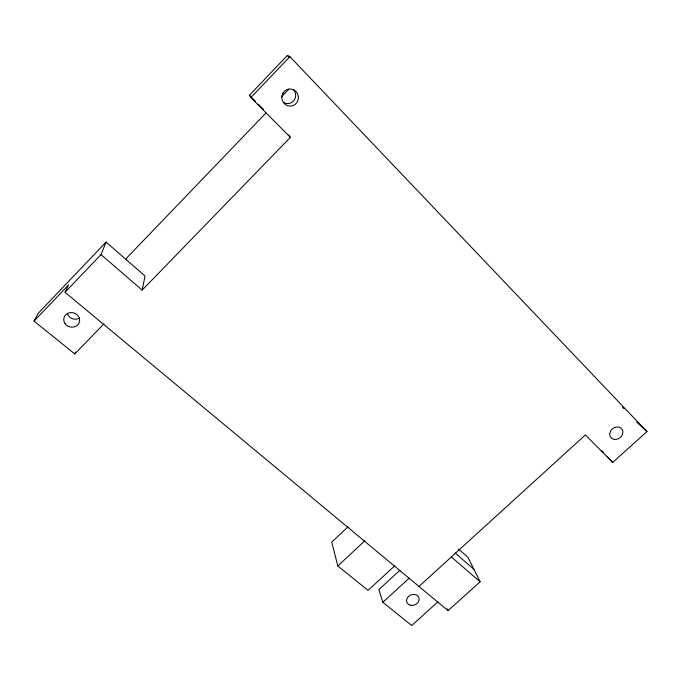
<?xml version="1.0" encoding="UTF-8"?>
<svg xmlns="http://www.w3.org/2000/svg" width="681" height="681" viewBox="0 0 681 681"><rect width="100%" height="100%" fill="white"/><g stroke="black" fill="none" stroke-linecap="round" stroke-linejoin="round"><path stroke-width="1.02" d="M106.074 242.078L101.001 254.583L142.167 290.115L145.044 276.026L106.074 242.078L38.264 313.243L34.05 321.109L74.782 353.941L103.861 323.935M126.24 259.861L126.828 257.861L265.965 112.986M74.782 353.941L75.472 352.043M458.5 549.048L467.992 557.322L480.122 581.778L448.064 610.636L65.027 292.285L68.56 284.922L34.05 321.109M142.167 290.115L290.361 137.375L250.872 97.545L249.433 95.246L287.365 55.467L289.902 56.651L646.95 431.592L612.687 462.442L585.379 434.904L418.968 586.452M65.027 292.285L101.001 254.583M250.872 97.545L289.902 56.651M281.432 96.889L288.787 89.22M348.068 526.805L331.766 542.076L337.793 565.962L368.063 590.367L394.861 565.732M337.793 565.962L364.854 540.782M399.994 570.176L378.857 589.567L382.841 602.276L411.69 625.533L437.977 601.783M382.841 602.276L409.383 578.016M451.358 556.947L480.122 581.778M455.112 552.963L473.925 569.282M636.752 422.092L646.95 431.592M249.433 95.246L255.349 101.214M258.303 104.193L263.479 109.42M601.834 450.805L603.323 452.303M287.365 55.467L288.829 57M622.451 407.085L623.881 408.591M607.648 456.985L612.687 462.442M288.506 134.872L290.361 137.375M447.289 608.771L448.064 610.636M79.345 318.155A7.814 7.108 15.3 0 1 67.623 314.188M293.29 89.407A8.334 8.053 83.2 0 1 283.654 102.499M615.522 439.492A6.98 5.823 -37.5 0 0 622.366 429.796A6.98 5.823 -37.5 0 0 611.061 430.375A6.98 5.823 -37.5 0 0 615.522 439.492M282.921 93.28A8.564 8.274 84.1 0 0 290.183 106.125A8.564 8.274 84.1 0 0 297.265 93.28A8.564 8.274 84.1 0 0 282.921 93.28M410.958 605.341A6.487 5.354 -21.4 0 0 419.053 598.02A6.487 5.354 -21.4 0 0 408.566 596.369A6.487 5.354 -21.4 0 0 410.958 605.341M65.138 323.739A8.019 7.278 14.7 0 0 78.902 323.313A8.019 7.278 14.7 0 0 71.054 312.545A8.019 7.278 14.7 0 0 65.138 323.739"/></g></svg>
